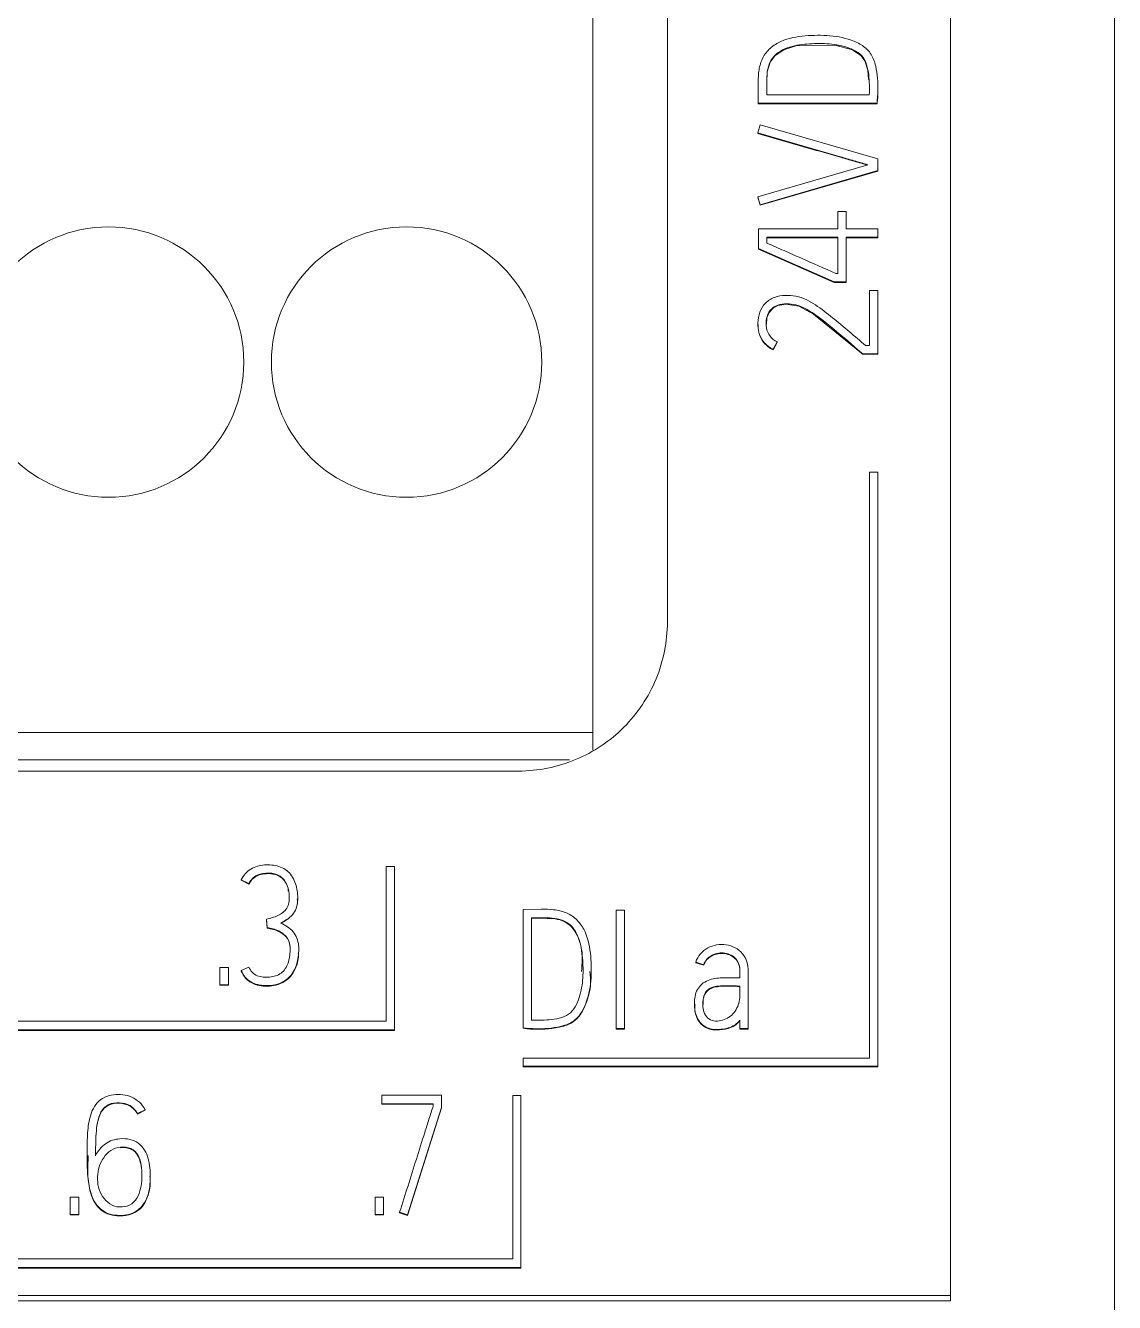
# Model space of a CAD drawing. Header units: millimetres. Extents: x 983 to 2111, y 2638 to 4457.
# Drawn here: x 1336.45 to 1351.06, y 3471.17 to 3488.31 of the extents above; entities that cross this region are included whole.
import ezdxf

# ---------------------------------------------------------------- set-up
doc = ezdxf.new("R2010")
doc.units = ezdxf.units.MM

# ---------------------------------------------------------------- blocks, each defined once
blk = doc.blocks.new('8DIDQ')
at = {"color": 7, "linetype": 'Continuous', "lineweight": 15}
for p, q in [((1351.06, 3498.651), (1351.06, 3468.2)), ((1345.06, 3497.797), (1345.06, 3480.3)), ((1348.86, 3471.259), (1348.86, 3497.797)), ((1344.06, 3478.818), (1344.06, 3488.85)), ((1346.277, 3487.516), (1346.277, 3487.509)), ((1346.277, 3487.501), (1346.277, 3487.508)), ((1346.279, 3487.264), (1346.277, 3487.508)), ((1346.279, 3487.257), (1346.277, 3487.501)), ((1346.393, 3487.552), (1346.393, 3487.377)), ((1347.886, 3487.465), (1347.886, 3487.472)), ((1347.873, 3487.264), (1346.279, 3487.264)), ((1346.279, 3487.264), (1346.279, 3487.257)), ((1347.873, 3487.257), (1346.279, 3487.257)), ((1346.393, 3487.377), (1347.768, 3487.377)), ((1347.873, 3487.257), (1347.873, 3487.264)), ((1346.273, 3486.866), (1346.304, 3486.974)), ((1346.304, 3486.974), (1347.884, 3486.516)), ((1346.273, 3486.859), (1346.273, 3486.866)), ((1347.884, 3486.361), (1346.304, 3485.901)), ((1347.884, 3486.516), (1347.884, 3486.361)), ((1347.884, 3486.354), (1347.884, 3486.361)), ((1346.304, 3485.894), (1347.884, 3486.354)), ((1346.304, 3485.901), (1346.273, 3486.009)), ((1346.273, 3486.009), (1346.273, 3486.002)), ((1346.304, 3485.894), (1346.273, 3486.002)), ((1346.304, 3485.894), (1346.304, 3485.901)), ((1347.349, 3485.577), (1347.349, 3485.812)), ((1347.349, 3485.812), (1347.46, 3485.812)), ((1347.46, 3485.812), (1347.46, 3485.577)), ((1346.284, 3485.314), (1346.284, 3485.577)), ((1346.284, 3485.577), (1347.349, 3485.577)), ((1347.46, 3485.577), (1347.884, 3485.577)), ((1347.884, 3485.577), (1347.884, 3485.465)), ((1346.395, 3485.465), (1346.395, 3485.387)), ((1347.349, 3485.465), (1346.395, 3485.465)), ((1346.395, 3485.457), (1347.349, 3485.457)), ((1347.349, 3484.978), (1347.349, 3485.465)), ((1347.884, 3485.465), (1347.46, 3485.465)), ((1347.46, 3485.465), (1347.46, 3484.867)), ((1347.46, 3485.457), (1347.884, 3485.457)), ((1347.884, 3485.457), (1347.884, 3485.465)), ((1347.296, 3484.867), (1346.284, 3485.314)), ((1346.284, 3485.307), (1346.284, 3485.314)), ((1346.284, 3485.307), (1347.296, 3484.86)), ((1347.46, 3484.867), (1347.296, 3484.867)), ((1347.296, 3484.86), (1347.296, 3484.867)), ((1347.296, 3484.86), (1347.46, 3484.86)), ((1347.32, 3484.978), (1347.349, 3484.978)), ((1347.46, 3484.86), (1347.46, 3484.867)), ((1347.773, 3484.752), (1347.773, 3484.012)), ((1347.884, 3484.752), (1347.773, 3484.752)), ((1347.884, 3483.902), (1347.884, 3484.752)), ((1346.275, 3484.302), (1346.275, 3484.295)), ((1346.481, 3483.961), (1346.532, 3484.061)), ((1346.481, 3483.954), (1346.532, 3484.054)), ((1346.481, 3483.954), (1346.481, 3483.961)), ((1346.532, 3484.061), (1346.532, 3484.054)), ((1347.773, 3484.012), (1347.72, 3484.012)), ((1347.664, 3483.915), (1347.68, 3483.902)), ((1347.664, 3483.915), (1347.664, 3483.908)), ((1347.664, 3483.908), (1347.68, 3483.895)), ((1347.68, 3483.902), (1347.884, 3483.902)), ((1347.68, 3483.902), (1347.68, 3483.895)), ((1347.68, 3483.895), (1347.884, 3483.895)), ((1347.884, 3483.902), (1347.884, 3483.895)), ((1347.884, 3482.312), (1347.771, 3482.312)), ((1347.771, 3482.312), (1347.771, 3474.446)), ((1347.884, 3474.338), (1347.884, 3482.312)), ((1344.06, 3478.818), (1315.06, 3478.818)), ((1344.06, 3478.579), (1344.06, 3478.818)), ((1343.746, 3478.451), (1315.06, 3478.451)), ((1343.06, 3478.3), (1314.06, 3478.3)), ((1341.287, 3477.019), (1341.287, 3474.943)), ((1341.4, 3477.019), (1341.287, 3477.019)), ((1341.4, 3474.825), (1341.4, 3477.019)), ((1339.444, 3476.791), (1339.342, 3476.842)), ((1339.342, 3476.835), (1339.342, 3476.842)), ((1339.342, 3476.835), (1339.444, 3476.784)), ((1339.444, 3476.784), (1339.444, 3476.791)), ((1340.099, 3476.585), (1340.099, 3476.592)), ((1343.124, 3476.444), (1343.368, 3476.446)), ((1343.124, 3474.854), (1343.124, 3476.444)), ((1344.373, 3474.843), (1344.373, 3476.435)), ((1344.373, 3476.435), (1344.484, 3476.435)), ((1344.484, 3476.435), (1344.484, 3474.843)), ((1339.688, 3476.2), (1339.681, 3476.311)), ((1339.681, 3476.304), (1339.681, 3476.311)), ((1339.681, 3476.304), (1339.688, 3476.193)), ((1339.872, 3476.253), (1339.948, 3476.307)), ((1343.237, 3476.331), (1343.237, 3474.958)), ((1343.412, 3476.331), (1343.237, 3476.331)), ((1343.412, 3476.324), (1343.237, 3476.324)), ((1343.412, 3476.324), (1343.412, 3476.331)), ((1339.688, 3476.193), (1339.688, 3476.2)), ((1340.112, 3475.904), (1340.112, 3475.911)), ((1345.547, 3475.7), (1345.441, 3475.735)), ((1345.441, 3475.735), (1345.441, 3475.728)), ((1339.056, 3475.664), (1339.169, 3475.664)), ((1339.056, 3475.432), (1339.056, 3475.664)), ((1339.169, 3475.664), (1339.169, 3475.432)), ((1339.342, 3475.622), (1339.444, 3475.669)), ((1339.342, 3475.615), (1339.342, 3475.622)), ((1344.038, 3475.61), (1344.038, 3475.617)), ((1345.441, 3475.728), (1345.547, 3475.693)), ((1345.547, 3475.693), (1345.547, 3475.7)), ((1346.033, 3475.527), (1346.033, 3475.611)), ((1346.146, 3475.611), (1346.146, 3474.843)), ((1339.169, 3475.432), (1339.056, 3475.432)), ((1339.056, 3475.425), (1339.056, 3475.432)), ((1339.056, 3475.425), (1339.169, 3475.425)), ((1339.169, 3475.432), (1339.169, 3475.425)), ((1345.891, 3475.527), (1346.033, 3475.527)), ((1346.033, 3475.304), (1346.033, 3475.414)), ((1345.423, 3475.176), (1345.423, 3475.169)), ((1341.287, 3474.943), (1321.875, 3474.943)), ((1346.033, 3474.843), (1346.033, 3474.958)), ((1321.762, 3474.825), (1341.4, 3474.825)), ((1321.762, 3474.818), (1341.4, 3474.818)), ((1341.4, 3474.825), (1341.4, 3474.818)), ((1343.124, 3474.854), (1343.124, 3474.847)), ((1344.484, 3474.843), (1344.373, 3474.843)), ((1344.373, 3474.836), (1344.373, 3474.843)), ((1344.373, 3474.836), (1344.484, 3474.836)), ((1344.484, 3474.843), (1344.484, 3474.836)), ((1346.146, 3474.843), (1346.033, 3474.843)), ((1346.033, 3474.843), (1346.033, 3474.836)), ((1346.033, 3474.836), (1346.146, 3474.836)), ((1346.146, 3474.843), (1346.146, 3474.836)), ((1343.125, 3474.446), (1343.125, 3474.338)), ((1347.771, 3474.446), (1343.125, 3474.446)), ((1343.125, 3474.338), (1343.125, 3474.33)), ((1343.125, 3474.338), (1347.884, 3474.338)), ((1343.125, 3474.33), (1347.884, 3474.33)), ((1347.884, 3474.338), (1347.884, 3474.33)), ((1341.23, 3473.835), (1341.23, 3473.948)), ((1341.23, 3473.948), (1342.029, 3473.948)), ((1342.029, 3473.948), (1342.029, 3473.786)), ((1342.984, 3473.945), (1342.984, 3471.751)), ((1343.093, 3473.945), (1342.984, 3473.945)), ((1343.093, 3471.636), (1343.093, 3473.945)), ((1338.05, 3473.755), (1337.948, 3473.702)), ((1338.05, 3473.748), (1337.948, 3473.695)), ((1337.948, 3473.695), (1337.948, 3473.702)), ((1338.05, 3473.748), (1338.05, 3473.755)), ((1341.918, 3473.835), (1341.23, 3473.835)), ((1341.23, 3473.835), (1341.23, 3473.828)), ((1341.918, 3473.828), (1341.23, 3473.828)), ((1342.029, 3473.786), (1341.574, 3472.343)), ((1342.029, 3473.779), (1341.574, 3472.336)), ((1341.918, 3473.804), (1341.918, 3473.835)), ((1342.029, 3473.779), (1342.029, 3473.786)), ((1337.713, 3473.363), (1337.752, 3473.366)), ((1337.757, 3473.253), (1337.721, 3473.25)), ((1337.721, 3473.25), (1337.721, 3473.243)), ((1337.757, 3473.246), (1337.721, 3473.243)), ((1337.757, 3473.246), (1337.757, 3473.253)), ((1337.273, 3473.146), (1337.273, 3473.139)), ((1338.121, 3472.857), (1338.121, 3472.864)), ((1337.047, 3472.35), (1337.047, 3472.582)), ((1337.047, 3472.582), (1337.16, 3472.582)), ((1337.16, 3472.582), (1337.16, 3472.35)), ((1341.139, 3472.582), (1341.252, 3472.582)), ((1341.139, 3472.35), (1341.139, 3472.582)), ((1341.252, 3472.582), (1341.252, 3472.35)), ((1337.16, 3472.35), (1337.047, 3472.35)), ((1337.047, 3472.342), (1337.047, 3472.35)), ((1337.047, 3472.342), (1337.16, 3472.342)), ((1337.16, 3472.35), (1337.16, 3472.342)), ((1341.252, 3472.35), (1341.139, 3472.35)), ((1341.139, 3472.342), (1341.139, 3472.35)), ((1341.139, 3472.342), (1341.252, 3472.342)), ((1341.252, 3472.35), (1341.252, 3472.342)), ((1341.467, 3472.371), (1341.467, 3472.378)), ((1341.574, 3472.343), (1341.467, 3472.378)), ((1341.574, 3472.336), (1341.467, 3472.371)), ((1341.574, 3472.336), (1341.574, 3472.343)), ((1323.765, 3471.636), (1343.093, 3471.636)), ((1323.765, 3471.629), (1343.093, 3471.629)), ((1342.984, 3471.751), (1323.876, 3471.751)), ((1343.093, 3471.636), (1343.093, 3471.629)), ((1308.26, 3471.259), (1348.86, 3471.259)), ((1308.26, 3471.191), (1348.86, 3471.191)), ((1348.86, 3471.259), (1348.86, 3471.191))]:
    blk.add_line(p, q, dxfattribs=at)
at = {"color": 7, "linetype": 'Continuous', "lineweight": 15, "flags": 128}
for points in [[(1347.757, 3487.582), (1347.75, 3487.706), (1347.711, 3487.832), (1347.654, 3487.907), (1347.542, 3487.979), (1347.306, 3488.045), (1346.784, 3488.033), (1346.622, 3487.981), (1346.506, 3487.904), (1346.44, 3487.815), (1346.401, 3487.685), (1346.393, 3487.545), (1346.393, 3487.545)], [(1346.391, 3484.298), (1346.395, 3484.382), (1346.425, 3484.455), (1346.479, 3484.515), (1346.54, 3484.547), (1346.65, 3484.565), (1346.822, 3484.54), (1347.02, 3484.434), (1347.664, 3483.908), (1347.664, 3483.908)]]:
    blk.add_lwpolyline(points, dxfattribs=at)
at = {"color": 7, "linetype": 'Continuous', "lineweight": 15}
for centre in [(1337.56, 3483.79), (1341.56, 3483.79)]:
    blk.add_circle(centre, 1.815, dxfattribs=at)
for points, knots in [([(1346.277, 3487.508), (1346.277, 3487.563), (1346.279, 3487.618), (1346.29, 3487.727), (1346.302, 3487.781), (1346.343, 3487.886), (1346.373, 3487.933), (1346.451, 3488.015), (1346.496, 3488.048), (1346.645, 3488.128), (1346.757, 3488.152), (1346.922, 3488.171), (1346.977, 3488.174), (1347.088, 3488.176), (1347.144, 3488.177), (1347.31, 3488.166), (1347.422, 3488.148), (1347.58, 3488.092), (1347.63, 3488.068), (1347.723, 3488.006), (1347.765, 3487.968), (1347.824, 3487.872), (1347.842, 3487.818), (1347.868, 3487.709), (1347.876, 3487.654), (1347.885, 3487.543), (1347.887, 3487.487), (1347.884, 3487.376), (1347.878, 3487.32), (1347.873, 3487.264)], [0, 0, 0, 0, 0.0625, 0.0625, 0.125, 0.125, 0.1875, 0.1875, 0.25, 0.25, 0.375, 0.375, 0.4375, 0.4375, 0.5, 0.5, 0.625, 0.625, 0.6875, 0.6875, 0.75, 0.75, 0.8125, 0.8125, 0.875, 0.875, 0.9375, 0.9375, 1, 1, 1, 1]), ([(1347.768, 3487.377), (1347.773, 3487.422), (1347.771, 3487.467), (1347.77, 3487.557), (1347.767, 3487.602), (1347.756, 3487.692), (1347.747, 3487.737), (1347.72, 3487.823), (1347.7, 3487.865), (1347.608, 3487.965), (1347.52, 3488.002), (1347.347, 3488.049), (1347.256, 3488.061), (1347.077, 3488.068), (1346.988, 3488.064), (1346.81, 3488.048), (1346.719, 3488.031), (1346.595, 3487.976), (1346.555, 3487.953), (1346.486, 3487.895), (1346.458, 3487.859), (1346.399, 3487.736), (1346.393, 3487.643), (1346.393, 3487.552)], [0, 0, 0, 0, 0.0625, 0.0625, 0.125, 0.125, 0.1875, 0.1875, 0.25, 0.25, 0.375, 0.375, 0.5, 0.5, 0.625, 0.625, 0.75, 0.75, 0.8125, 0.8125, 0.875, 0.875, 1, 1, 1, 1]), ([(1347.882, 3487.362), (1347.882, 3487.36), (1347.884, 3487.325), (1347.878, 3487.291), (1347.873, 3487.257)], [0, 0, 0, 0, 0.040781, 1, 1, 1, 1]), ([(1347.751, 3486.439), (1347.69, 3486.458), (1347.627, 3486.474), (1347.504, 3486.51), (1347.443, 3486.528), (1347.258, 3486.582), (1347.135, 3486.617), (1346.765, 3486.722), (1346.519, 3486.793), (1346.273, 3486.866)], [0, 0, 0, 0, 0.125, 0.125, 0.25, 0.25, 0.5, 0.5, 1, 1, 1, 1]), ([(1346.273, 3486.859), (1346.519, 3486.786), (1346.765, 3486.715), (1347.135, 3486.61), (1347.258, 3486.575), (1347.443, 3486.521), (1347.504, 3486.503), (1347.627, 3486.467), (1347.69, 3486.451), (1347.751, 3486.431)], [0, 0, 0, 0, 0.5, 0.5, 0.75, 0.75, 0.875, 0.875, 1, 1, 1, 1]), ([(1346.273, 3486.009), (1346.519, 3486.08), (1346.766, 3486.15), (1347.135, 3486.26), (1347.258, 3486.295), (1347.505, 3486.366), (1347.629, 3486.399), (1347.751, 3486.439)], [0, 0, 0, 0, 0.5, 0.5, 0.75, 0.75, 1, 1, 1, 1]), ([(1346.395, 3485.387), (1346.472, 3485.354), (1346.549, 3485.319), (1346.627, 3485.286), (1346.704, 3485.252), (1346.781, 3485.218), (1346.858, 3485.183), (1347.012, 3485.115), (1347.167, 3485.049), (1347.32, 3484.978)], [0, 0, 0, 0, 0.000253101, 0.000253101, 0.000253101, 0.0005062, 0.0005062, 0.0005062, 0.001012365, 0.001012365, 0.001012365, 0.001012365]), ([(1347.72, 3484.012), (1347.573, 3484.136), (1347.427, 3484.263), (1347.203, 3484.444), (1347.127, 3484.504), (1346.966, 3484.61), (1346.878, 3484.655), (1346.736, 3484.683), (1346.688, 3484.687), (1346.591, 3484.683), (1346.543, 3484.675), (1346.451, 3484.642), (1346.41, 3484.615), (1346.34, 3484.546), (1346.317, 3484.504), (1346.285, 3484.412), (1346.276, 3484.365), (1346.274, 3484.268), (1346.279, 3484.219), (1346.322, 3484.08), (1346.392, 3484.002), (1346.481, 3483.961)], [0, 0, 0, 0, 0.25, 0.25, 0.375, 0.375, 0.5, 0.5, 0.5625, 0.5625, 0.625, 0.625, 0.6875, 0.6875, 0.75, 0.75, 0.8125, 0.8125, 0.875, 0.875, 1, 1, 1, 1]), ([(1346.532, 3484.061), (1346.457, 3484.096), (1346.402, 3484.168), (1346.384, 3484.291), (1346.384, 3484.332), (1346.399, 3484.413), (1346.414, 3484.453), (1346.466, 3484.516), (1346.501, 3484.54), (1346.579, 3484.568), (1346.62, 3484.573), (1346.744, 3484.572), (1346.826, 3484.552), (1346.97, 3484.478), (1347.037, 3484.431), (1347.168, 3484.334), (1347.231, 3484.283), (1347.418, 3484.127), (1347.541, 3484.02), (1347.664, 3483.915)], [0, 0, 0, 0, 0.125, 0.125, 0.1875, 0.1875, 0.25, 0.25, 0.3125, 0.3125, 0.375, 0.375, 0.5, 0.5, 0.625, 0.625, 0.75, 0.75, 1, 1, 1, 1]), ([(1346.279, 3484.295), (1346.279, 3484.259), (1346.28, 3484.183), (1346.329, 3484.078), (1346.399, 3483.999), (1346.457, 3483.967), (1346.481, 3483.954)], [0, 0, 0, 0, 0.259114, 0.532967, 0.806442, 1, 1, 1, 1]), ([(1345.06, 3480.3), (1345.06, 3480.168), (1345.046, 3480.039), (1344.996, 3479.784), (1344.958, 3479.657), (1344.857, 3479.415), (1344.796, 3479.3), (1344.652, 3479.083), (1344.567, 3478.98), (1344.383, 3478.795), (1344.282, 3478.712), (1344.064, 3478.566), (1343.948, 3478.504), (1343.587, 3478.354), (1343.324, 3478.3), (1343.06, 3478.3)], [0, 0, 0, 0, 0.125, 0.125, 0.25, 0.25, 0.375, 0.375, 0.5, 0.5, 0.625, 0.625, 0.75, 0.75, 1, 1, 1, 1]), ([(1339.342, 3476.842), (1339.368, 3476.902), (1339.414, 3476.95), (1339.525, 3477.018), (1339.589, 3477.035), (1339.717, 3477.044), (1339.783, 3477.04), (1339.906, 3477.001), (1339.962, 3476.964), (1340.044, 3476.864), (1340.069, 3476.803), (1340.097, 3476.678), (1340.102, 3476.613), (1340.093, 3476.485), (1340.07, 3476.421), (1339.987, 3476.323), (1339.93, 3476.288), (1339.872, 3476.26)], [0, 0, 0, 0, 0.125, 0.125, 0.25, 0.25, 0.375, 0.375, 0.5, 0.5, 0.625, 0.625, 0.75, 0.75, 0.875, 0.875, 1, 1, 1, 1]), ([(1339.681, 3476.311), (1339.732, 3476.325), (1339.783, 3476.338), (1339.88, 3476.382), (1339.924, 3476.415), (1339.967, 3476.481), (1339.976, 3476.507), (1339.986, 3476.558), (1339.986, 3476.585), (1339.985, 3476.664), (1339.978, 3476.717), (1339.939, 3476.815), (1339.907, 3476.86), (1339.817, 3476.919), (1339.763, 3476.929), (1339.657, 3476.932), (1339.602, 3476.925), (1339.506, 3476.88), (1339.468, 3476.839), (1339.444, 3476.791)], [0, 0, 0, 0, 0.125, 0.125, 0.25, 0.25, 0.3125, 0.3125, 0.375, 0.375, 0.5, 0.5, 0.625, 0.625, 0.75, 0.75, 0.875, 0.875, 1, 1, 1, 1]), ([(1339.444, 3476.784), (1339.461, 3476.811), (1339.493, 3476.863), (1339.579, 3476.912), (1339.682, 3476.927), (1339.783, 3476.92), (1339.868, 3476.885), (1339.928, 3476.824), (1339.967, 3476.755), (1339.972, 3476.705), (1339.973, 3476.687)], [0, 0, 0, 0, 0.13437, 0.254655, 0.405095, 0.568087, 0.677253, 0.786679, 0.925481, 1, 1, 1, 1]), ([(1340.091, 3476.514), (1340.094, 3476.524), (1340.1, 3476.547), (1340.096, 3476.571), (1340.093, 3476.585)], [0, 0, 0, 0, 0.419422, 1, 1, 1, 1]), ([(1343.368, 3476.446), (1343.423, 3476.447), (1343.479, 3476.444), (1343.588, 3476.433), (1343.642, 3476.421), (1343.747, 3476.38), (1343.795, 3476.35), (1343.876, 3476.273), (1343.91, 3476.227), (1343.99, 3476.079), (1344.014, 3475.968), (1344.033, 3475.803), (1344.036, 3475.748), (1344.038, 3475.637), (1344.039, 3475.582), (1344.028, 3475.415), (1344.01, 3475.304), (1343.953, 3475.146), (1343.929, 3475.096), (1343.868, 3475.004), (1343.829, 3474.962), (1343.733, 3474.903), (1343.679, 3474.885), (1343.57, 3474.859), (1343.514, 3474.851), (1343.403, 3474.842), (1343.348, 3474.84), (1343.236, 3474.843), (1343.18, 3474.849), (1343.124, 3474.854)], [0, 0, 0, 0, 0.0625, 0.0625, 0.125, 0.125, 0.1875, 0.1875, 0.25, 0.25, 0.375, 0.375, 0.4375, 0.4375, 0.5, 0.5, 0.625, 0.625, 0.6875, 0.6875, 0.75, 0.75, 0.8125, 0.8125, 0.875, 0.875, 0.9375, 0.9375, 1, 1, 1, 1]), ([(1339.872, 3476.26), (1339.932, 3476.229), (1339.993, 3476.195), (1340.08, 3476.093), (1340.105, 3476.026), (1340.116, 3475.893), (1340.111, 3475.825), (1340.084, 3475.694), (1340.06, 3475.63), (1339.981, 3475.521), (1339.926, 3475.478), (1339.8, 3475.428), (1339.732, 3475.42), (1339.597, 3475.422), (1339.528, 3475.436), (1339.44, 3475.487), (1339.414, 3475.509), (1339.372, 3475.562), (1339.355, 3475.591), (1339.342, 3475.622)], [0, 0, 0, 0, 0.125, 0.125, 0.25, 0.25, 0.375, 0.375, 0.5, 0.5, 0.625, 0.625, 0.75, 0.75, 0.875, 0.875, 0.9375, 0.9375, 1, 1, 1, 1]), ([(1343.237, 3474.958), (1343.282, 3474.953), (1343.328, 3474.956), (1343.418, 3474.957), (1343.463, 3474.96), (1343.553, 3474.971), (1343.598, 3474.98), (1343.685, 3475.007), (1343.727, 3475.026), (1343.826, 3475.119), (1343.863, 3475.206), (1343.911, 3475.379), (1343.923, 3475.469), (1343.93, 3475.648), (1343.926, 3475.737), (1343.91, 3475.915), (1343.893, 3476.005), (1343.837, 3476.129), (1343.815, 3476.168), (1343.756, 3476.238), (1343.72, 3476.266), (1343.596, 3476.325), (1343.504, 3476.331), (1343.412, 3476.331)], [0, 0, 0, 0, 0.0625, 0.0625, 0.125, 0.125, 0.1875, 0.1875, 0.25, 0.25, 0.375, 0.375, 0.5, 0.5, 0.625, 0.625, 0.75, 0.75, 0.8125, 0.8125, 0.875, 0.875, 1, 1, 1, 1]), ([(1343.909, 3475.608), (1343.915, 3475.718), (1343.925, 3475.884), (1343.859, 3476.088), (1343.785, 3476.209), (1343.679, 3476.287), (1343.552, 3476.322), (1343.459, 3476.323), (1343.412, 3476.324)], [0, 0, 0, 0, 0.318567, 0.484643, 0.621621, 0.729203, 0.86284, 1, 1, 1, 1]), ([(1339.444, 3475.669), (1339.466, 3475.618), (1339.505, 3475.573), (1339.608, 3475.533), (1339.665, 3475.531), (1339.775, 3475.54), (1339.831, 3475.555), (1339.92, 3475.621), (1339.951, 3475.67), (1339.987, 3475.774), (1339.996, 3475.829), (1340.001, 3475.94), (1339.996, 3475.997), (1339.94, 3476.093), (1339.895, 3476.129), (1339.796, 3476.178), (1339.743, 3476.191), (1339.688, 3476.2)], [0, 0, 0, 0, 0.125, 0.125, 0.25, 0.25, 0.375, 0.375, 0.5, 0.5, 0.625, 0.625, 0.75, 0.75, 0.875, 0.875, 1, 1, 1, 1]), ([(1339.688, 3476.193), (1339.745, 3476.181), (1339.831, 3476.162), (1339.929, 3476.095), (1339.983, 3476.025), (1339.992, 3475.97), (1339.996, 3475.945)], [0, 0, 0, 0, 0.400754, 0.611651, 0.824113, 1, 1, 1, 1]), ([(1345.441, 3475.735), (1345.468, 3475.816), (1345.526, 3475.885), (1345.676, 3475.966), (1345.764, 3475.98), (1345.932, 3475.956), (1346.012, 3475.914), (1346.121, 3475.784), (1346.146, 3475.697), (1346.146, 3475.611)], [0, 0, 0, 0, 0.25, 0.25, 0.5, 0.5, 0.75, 0.75, 1, 1, 1, 1]), ([(1339.342, 3475.615), (1339.359, 3475.582), (1339.39, 3475.519), (1339.479, 3475.451), (1339.608, 3475.408), (1339.756, 3475.411), (1339.902, 3475.454), (1340.005, 3475.536), (1340.079, 3475.662), (1340.112, 3475.774), (1340.107, 3475.846), (1340.106, 3475.857)], [0, 0, 0, 0, 0.100047, 0.186748, 0.293021, 0.460373, 0.578743, 0.697951, 0.803585, 0.970435, 1, 1, 1, 1]), ([(1346.033, 3475.611), (1346.033, 3475.641), (1346.031, 3475.67), (1346.015, 3475.726), (1346, 3475.752), (1345.964, 3475.797), (1345.941, 3475.816), (1345.889, 3475.843), (1345.861, 3475.851), (1345.774, 3475.865), (1345.714, 3475.855), (1345.634, 3475.815), (1345.61, 3475.798), (1345.571, 3475.754), (1345.557, 3475.728), (1345.547, 3475.7)], [0, 0, 0, 0, 0.125, 0.125, 0.25, 0.25, 0.375, 0.375, 0.5, 0.5, 0.75, 0.75, 0.875, 0.875, 1, 1, 1, 1]), ([(1345.547, 3475.693), (1345.557, 3475.721), (1345.571, 3475.747), (1345.609, 3475.791), (1345.634, 3475.808), (1345.712, 3475.847), (1345.771, 3475.858), (1345.858, 3475.845), (1345.887, 3475.837), (1345.939, 3475.81), (1345.962, 3475.792), (1346, 3475.746), (1346.014, 3475.72), (1346.031, 3475.664), (1346.033, 3475.634), (1346.033, 3475.604)], [0, 0, 0, 0, 0.125, 0.125, 0.25, 0.25, 0.5, 0.5, 0.625, 0.625, 0.75, 0.75, 0.875, 0.875, 1, 1, 1, 1]), ([(1344.02, 3475.61), (1344.026, 3475.553), (1344.038, 3475.418), (1343.986, 3475.209), (1343.902, 3475.023), (1343.763, 3474.902), (1343.538, 3474.837), (1343.318, 3474.827), (1343.157, 3474.844), (1343.124, 3474.847)], [0, 0, 0, 0, 0.120068, 0.282813, 0.447003, 0.540769, 0.661341, 0.929266, 1, 1, 1, 1]), ([(1346.033, 3474.958), (1346.013, 3474.933), (1345.991, 3474.91), (1345.938, 3474.873), (1345.908, 3474.86), (1345.815, 3474.836), (1345.75, 3474.828), (1345.62, 3474.839), (1345.558, 3474.866), (1345.467, 3474.959), (1345.441, 3475.021), (1345.419, 3475.147), (1345.419, 3475.213), (1345.443, 3475.339), (1345.475, 3475.398), (1345.572, 3475.483), (1345.634, 3475.505), (1345.762, 3475.525), (1345.827, 3475.527), (1345.891, 3475.527)], [0, 0, 0, 0, 0.0625, 0.0625, 0.125, 0.125, 0.25, 0.25, 0.375, 0.375, 0.5, 0.5, 0.625, 0.625, 0.75, 0.75, 0.875, 0.875, 1, 1, 1, 1]), ([(1346.033, 3475.414), (1345.97, 3475.42), (1345.907, 3475.42), (1345.781, 3475.417), (1345.716, 3475.418), (1345.628, 3475.383), (1345.601, 3475.365), (1345.561, 3475.316), (1345.549, 3475.285), (1345.537, 3475.224), (1345.535, 3475.192), (1345.537, 3475.129), (1345.541, 3475.097), (1345.561, 3475.038), (1345.577, 3475.01), (1345.623, 3474.966), (1345.652, 3474.952), (1345.715, 3474.94), (1345.747, 3474.943), (1345.809, 3474.957), (1345.839, 3474.968), (1345.921, 3475.014), (1345.965, 3475.064), (1346.022, 3475.176), (1346.033, 3475.24), (1346.033, 3475.304)], [0, 0, 0, 0, 0.125, 0.125, 0.25, 0.25, 0.3125, 0.3125, 0.375, 0.375, 0.4375, 0.4375, 0.5, 0.5, 0.5625, 0.5625, 0.625, 0.625, 0.6875, 0.6875, 0.75, 0.75, 0.875, 0.875, 1, 1, 1, 1]), ([(1345.541, 3475.169), (1345.54, 3475.191), (1345.537, 3475.234), (1345.555, 3475.299), (1345.592, 3475.351), (1345.654, 3475.391), (1345.802, 3475.423), (1345.933, 3475.414), (1346.033, 3475.407)], [0, 0, 0, 0, 0.101965, 0.202646, 0.304366, 0.395478, 0.535665, 1, 1, 1, 1]), ([(1345.431, 3475.169), (1345.429, 3475.136), (1345.425, 3475.067), (1345.461, 3474.965), (1345.526, 3474.883), (1345.619, 3474.832), (1345.738, 3474.82), (1345.857, 3474.834), (1345.968, 3474.878), (1346.011, 3474.927), (1346.033, 3474.951)], [0, 0, 0, 0, 0.116186, 0.24002, 0.364813, 0.474156, 0.595447, 0.775932, 0.887209, 1, 1, 1, 1]), ([(1337.752, 3473.366), (1337.795, 3473.368), (1337.836, 3473.36), (1337.917, 3473.334), (1337.953, 3473.313), (1338.047, 3473.228), (1338.083, 3473.148), (1338.119, 3472.984), (1338.123, 3472.901), (1338.117, 3472.734), (1338.106, 3472.65), (1338.045, 3472.494), (1337.991, 3472.425), (1337.844, 3472.343), (1337.758, 3472.332), (1337.633, 3472.34), (1337.591, 3472.348), (1337.513, 3472.379), (1337.478, 3472.401), (1337.384, 3472.485), (1337.345, 3472.563), (1337.298, 3472.722), (1337.286, 3472.805), (1337.273, 3472.969), (1337.273, 3473.052), (1337.273, 3473.216), (1337.273, 3473.299), (1337.28, 3473.464), (1337.287, 3473.546), (1337.323, 3473.706), (1337.353, 3473.787), (1337.465, 3473.91), (1337.546, 3473.946), (1337.71, 3473.965), (1337.796, 3473.957), (1337.947, 3473.889), (1338.011, 3473.83), (1338.05, 3473.755)], [0, 0, 0, 0, 0.03125, 0.03125, 0.0625, 0.0625, 0.125, 0.125, 0.1875, 0.1875, 0.25, 0.25, 0.3125, 0.3125, 0.375, 0.375, 0.40625, 0.40625, 0.4375, 0.4375, 0.5, 0.5, 0.5625, 0.5625, 0.625, 0.625, 0.6875, 0.6875, 0.75, 0.75, 0.8125, 0.8125, 0.875, 0.875, 0.9375, 0.9375, 1, 1, 1, 1]), ([(1337.948, 3473.702), (1337.926, 3473.747), (1337.891, 3473.784), (1337.806, 3473.834), (1337.756, 3473.846), (1337.658, 3473.85), (1337.607, 3473.844), (1337.518, 3473.802), (1337.482, 3473.764), (1337.435, 3473.678), (1337.421, 3473.629), (1337.402, 3473.534), (1337.397, 3473.485), (1337.388, 3473.338), (1337.386, 3473.24), (1337.386, 3473.142)], [0, 0, 0, 0, 0.125, 0.125, 0.25, 0.25, 0.375, 0.375, 0.5, 0.5, 0.625, 0.625, 0.75, 0.75, 1, 1, 1, 1]), ([(1337.948, 3473.695), (1337.926, 3473.74), (1337.891, 3473.777), (1337.806, 3473.827), (1337.756, 3473.839), (1337.658, 3473.843), (1337.607, 3473.837), (1337.518, 3473.795), (1337.482, 3473.757), (1337.435, 3473.671), (1337.421, 3473.622), (1337.402, 3473.527), (1337.397, 3473.478), (1337.388, 3473.331), (1337.386, 3473.233), (1337.386, 3473.135)], [0, 0, 0, 0, 0.125, 0.125, 0.25, 0.25, 0.375, 0.375, 0.5, 0.5, 0.625, 0.625, 0.75, 0.75, 1, 1, 1, 1]), ([(1341.467, 3472.378), (1341.542, 3472.616), (1341.616, 3472.854), (1341.729, 3473.21), (1341.766, 3473.329), (1341.823, 3473.507), (1341.841, 3473.567), (1341.87, 3473.656), (1341.879, 3473.686), (1341.898, 3473.745), (1341.907, 3473.775), (1341.918, 3473.804)], [0, 0, 0, 0, 0.5, 0.5, 0.75, 0.75, 0.875, 0.875, 0.9375, 0.9375, 1, 1, 1, 1]), ([(1337.386, 3473.142), (1337.401, 3473.174), (1337.422, 3473.201), (1337.468, 3473.252), (1337.493, 3473.277), (1337.576, 3473.337), (1337.643, 3473.36), (1337.713, 3473.363)], [0, 0, 0, 0, 0.25, 0.25, 0.5, 0.5, 1, 1, 1, 1]), ([(1337.721, 3473.25), (1337.675, 3473.248), (1337.629, 3473.234), (1337.552, 3473.184), (1337.522, 3473.148), (1337.468, 3473.073), (1337.447, 3473.032), (1337.421, 3472.944), (1337.416, 3472.898), (1337.412, 3472.807), (1337.414, 3472.76), (1337.437, 3472.671), (1337.455, 3472.628), (1337.506, 3472.552), (1337.539, 3472.518), (1337.615, 3472.466), (1337.66, 3472.451), (1337.753, 3472.448), (1337.8, 3472.454), (1337.883, 3472.496), (1337.916, 3472.53), (1337.99, 3472.648), (1338.003, 3472.743), (1338.009, 3472.881), (1338.008, 3472.927), (1337.997, 3473.019), (1337.989, 3473.065), (1337.955, 3473.151), (1337.929, 3473.191), (1337.87, 3473.23), (1337.849, 3473.239), (1337.804, 3473.251), (1337.78, 3473.254), (1337.757, 3473.253)], [0, 0, 0, 0, 0.0625, 0.0625, 0.125, 0.125, 0.1875, 0.1875, 0.25, 0.25, 0.3125, 0.3125, 0.375, 0.375, 0.4375, 0.4375, 0.5, 0.5, 0.5625, 0.5625, 0.625, 0.625, 0.75, 0.75, 0.8125, 0.8125, 0.875, 0.875, 0.9375, 0.9375, 0.96875, 0.96875, 1, 1, 1, 1]), ([(1338, 3472.982), (1337.995, 3473.014), (1337.984, 3473.078), (1337.948, 3473.159), (1337.893, 3473.213), (1337.833, 3473.238), (1337.786, 3473.247), (1337.76, 3473.246), (1337.757, 3473.246)], [0, 0, 0, 0, 0.243031, 0.490024, 0.648709, 0.807605, 0.973981, 1, 1, 1, 1]), ([(1338.116, 3472.856), (1338.118, 3472.841), (1338.127, 3472.754), (1338.102, 3472.622), (1338.037, 3472.474), (1337.945, 3472.384), (1337.818, 3472.332), (1337.682, 3472.324), (1337.543, 3472.351), (1337.435, 3472.422), (1337.348, 3472.542), (1337.272, 3472.783), (1337.281, 3472.993), (1337.287, 3473.139)], [0, 0, 0, 0, 0.024639, 0.146402, 0.218678, 0.2916, 0.354445, 0.443191, 0.514565, 0.586403, 0.651894, 0.75792, 1, 1, 1, 1])]:
    blk.add_open_spline(points, degree=3, knots=knots, dxfattribs=at)

msp = doc.modelspace()

# ---------------------------------------------------------------- block references
at = {"lineweight": -3}
msp.add_blockref('8DIDQ', (0, 0), dxfattribs=at)

doc.saveas('drawing.dxf')
